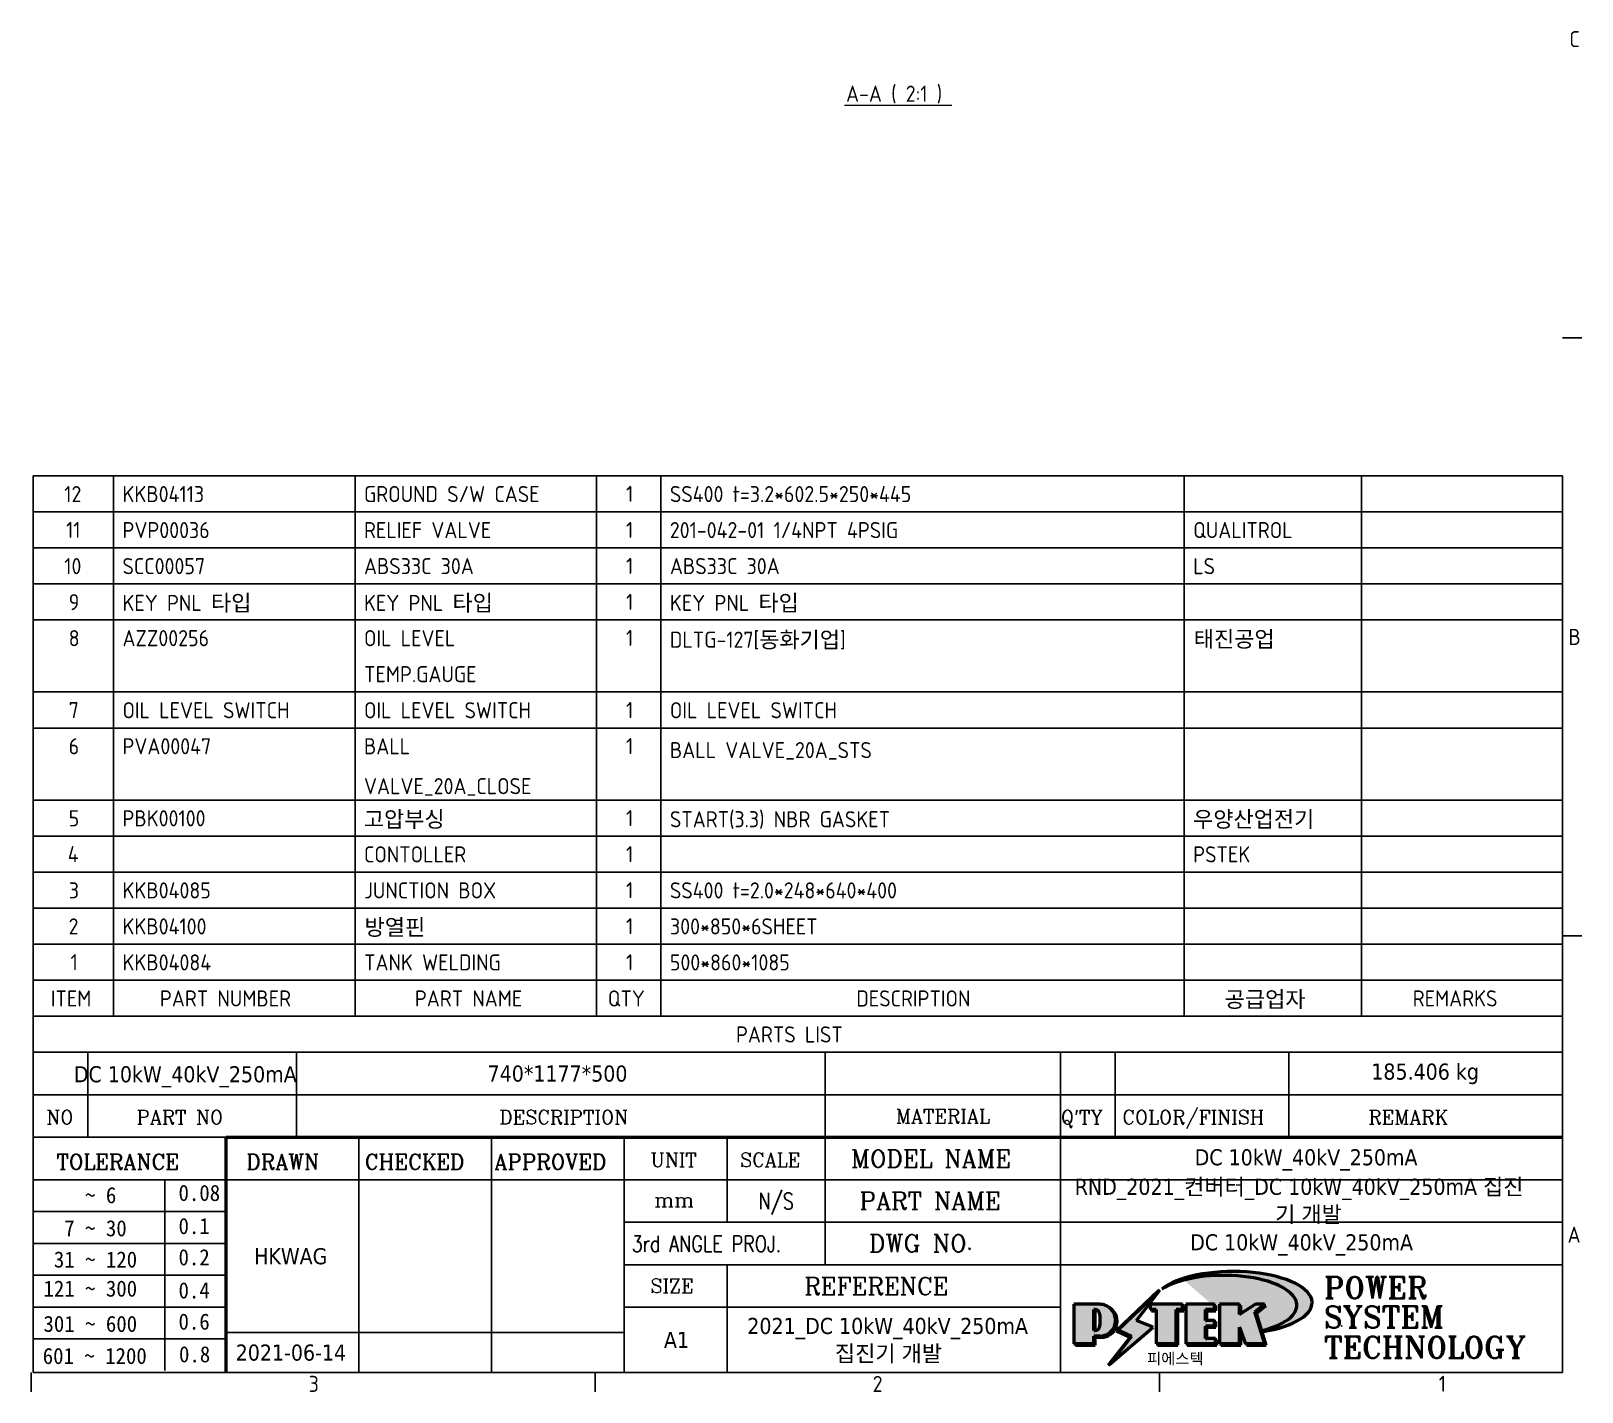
# Model space of a CAD drawing. Header units: millimetres. Extents: x 0 to 4205, y 0 to 2970.
# Drawn here: x 3154 to 4117, y 88 to 933 of the extents above; entities that cross this region are included whole.
import ezdxf
from ezdxf.enums import TextEntityAlignment as Align

# ---------------------------------------------------------------- set-up
doc = ezdxf.new("R2010")
doc.units = ezdxf.units.MM
doc.header["$LTSCALE"] = 5
doc.layers.get('0').update_dxf_attribs({"color": 3, "lineweight": 25})
for name, color, linetype, lineweight in [('경계(ISO)', 7, 'Continuous', 25), ('기호(ISO)', 5, 'Continuous', 25), ('제목(ISO)', 5, 'Continuous', 50), ('해치(ISO)', 7, 'Continuous', 18)]:
    doc.layers.add(name, color=color, linetype=linetype, lineweight=lineweight)
doc.styles.add('HAN_291', font='')
doc.styles.add('HAN_370', font='', dxfattribs={"width": 2})
doc.styles.add('RC_284', font='ROMANC.shx')
doc.styles.add('RC_287', font='ROMANC.shx')
doc.styles.add('RC_292', font='ROMANC.shx')
doc.styles.add('ROMANT_294', font='romant.shx')
doc.styles.add('문자 텍스트_PSTEK_POSCO', font='isocp.shx')
doc.styles.add('텍스트 스타일198', font='tahoma.ttf')
doc.styles.add('텍스트 스타일333', font='ROMANC.shx', dxfattribs={"width": 0.800000011920929})
doc.styles.add('텍스트 스타일512', font='isocp.shx')
doc.styles.get('HAN_291').set_extended_font_data('GulimChe')
doc.styles.get('HAN_370').set_extended_font_data('GulimChe')

# ---------------------------------------------------------------- blocks, each defined once
blk = doc.blocks.new('경계 Default Border')
at = {"layer": '경계(ISO)'}
for p, q in [((820.9999847412109, 148.5000038146973), (823.3999633789062, 148.5000038146973)), ((820.9999847412109, 74.25000190734863), (823.3999633789062, 74.25000190734863)), ((630.7500076293945, 20), (630.7500076293945, 17.59999990463257)), ((700.8333587646484, 20), (700.8333587646484, 17.59999990463257)), ((770.9166717529297, 20), (770.9166717529297, 17.59999990463257))]:
    blk.add_line(p, q, dxfattribs=at)
at = {"layer": '경계(ISO)', "color": 2, "char_height": 2.000000029802322, "attachment_point": 7, "style": '문자 텍스트_PSTEK_POSCO'}
for s, insert in [('C', (821.8296930082771, 184.6059296629392)), ('B', (821.718846771929, 110.3559296629392)), ('A', (821.6096005397008, 36.12023240455892)), ('3', (665.2373597012412, 17.580929648038)), ('2', (735.293492964537, 17.580929648038)), ('1', (805.6157107556489, 17.59999997019768))]:
    blk.add_mtext(s, dxfattribs=dict(at, insert=insert))
blk = doc.blocks.new('제목 블록 PSTEK')
for color, points in [(252, [(317.2195697678507, 17.0593801673321), (322.0326348870767, 21.62682475217465), (322.2781991042243, 21.94392121864296), (317.0471853425802, 16.97985676345368), (318.7512090904202, 16.1899260703855), (316.0018030350395, 12.71868385740789), (316.3356552234328, 13.00206718743325), (318.9235935156908, 16.2694494742633)]), (5, [(321.6183518841322, 17.4193704504104), (319.5281351041078, 18.24969419629727), (322.4505835294948, 22.02344462252142), (317.2195697678507, 17.0593801673321), (318.9235935156908, 16.2694494742633), (316.1741874603099, 12.79820726128571)]), (1, [(324.4839107253602, 19.60711530335299), (325.2419748254881, 19.60711530335299), (325.2419748254881, 20.25857663940324), (321.2266040451076, 20.25857663940324), (321.2266040451076, 19.60711530335299), (321.9846681452406, 19.60711530335299), (321.9846681452406, 15.3430047401139), (324.4839107253602, 15.3430047401139)]), (252, [(321.9846681452406, 19.60711530335299), (321.4042753185749, 19.60711530335299), (321.4042753185749, 19.45905590879572), (321.9846681452406, 19.45905590879572)]), (252, [(324.6615819988275, 19.45905590879572), (325.4196460989604, 19.45905590879572), (325.4196460989604, 20.11051724484596), (325.2419748254881, 20.11051724484596), (325.2419748254881, 19.60711530335299), (324.4839107253602, 19.60711530335299), (324.4839107253602, 15.3430047401139), (322.1623394187076, 15.3430047401139), (322.1623394187076, 15.19494534555726), (324.6615819988275, 15.19494534555726)]), (1, [(329.2277337269622, 20.25857663940324), (325.65654113025, 20.25857663940324), (325.65654113025, 15.3430047401139), (329.3580259941756, 15.3430047401139), (329.3580259941756, 15.9944660761648), (328.1137701654877, 15.9944660761648), (328.1137701654877, 17.56360607323003), (329.2277337269622, 17.56360607323003), (329.2277337269622, 18.25543873810179), (328.1137701654877, 18.25543873810179), (328.1137701654877, 19.60711530335299), (329.2277337269622, 19.60711530335299)]), (252, [(328.2914414389548, 19.45905590879572), (329.4054050004294, 19.45905590879572), (329.4054050004294, 20.11051724484596), (329.2277337269622, 20.11051724484596), (329.2277337269622, 19.60711530335299), (328.1137701654877, 19.60711530335299), (328.1137701654877, 18.25543873810179), (328.2914414389548, 18.25543873810179)]), (1, [(332.3312149849806, 20.25857663940324), (329.8592894925411, 20.25857663940324), (329.8592894925411, 15.3430047401139), (332.3312149849806, 15.3430047401139), (332.3312149849806, 17.4318630164523), (333.0701931098801, 15.3430047401139), (335.4855464857051, 15.3430047401139), (334.2514536401189, 19.30614745124769), (335.4379594596742, 20.25857663940324), (334.3071782107978, 20.25857663940324), (332.3312149849806, 18.99741471888304)]), (252, [(332.5088862584528, 20.1105172448466), (332.3312149849806, 20.1105172448466), (332.3312149849806, 18.99741471888368), (332.5088862584528, 19.11081371413894)]), (252, [(335.6156307331414, 20.11051724484596), (335.2535118015555, 20.11051724484596), (334.2514536401189, 19.30614745124769), (335.4855464857051, 15.3430047401139), (333.1954852176545, 15.3430047401139), (333.2478643833523, 15.19494534555726), (335.6632177591723, 15.19494534555726), (334.4291249135862, 19.15808805669106)]), (252, [(328.2914414389548, 17.41554667867274), (329.4054050004294, 17.41554667867274), (329.4054050004294, 18.10737934354514), (329.2277337269622, 18.10737934354514), (329.2277337269622, 17.56360607323003), (328.1137701654877, 17.56360607323003), (328.1137701654877, 15.9944660761648), (328.2914414389548, 15.9944660761648)]), (252, [(332.5088862584528, 16.92964231796647), (332.3312149849806, 17.43186301645164), (332.3312149849806, 15.3430047401139), (330.0369607660135, 15.3430047401139), (330.0369607660135, 15.19494534555726), (332.5088862584528, 15.19494534555726)]), (252, [(329.5356972676428, 15.8464066816075), (329.3580259941756, 15.8464066816075), (329.3580259941756, 15.3430047401139), (325.8342124037171, 15.3430047401139), (325.8342124037171, 15.19494534555726), (329.5356972676428, 15.19494534555726)])]:
    blk.add_hatch(color=color).paths.add_polyline_path(points)
h = blk.add_hatch(color=1)
edge = h.paths.add_edge_path(flags=0)
edge.add_line((314.2242174273352, 19.60711530335299), (314.2242174273352, 17.00126995915134))
edge.add_line((314.2242174273352, 17.00126995915134), (314.3485873187598, 17.00126995915134))
edge.add_arc((314.3485873187598, 17.6527312952023), 0.6514613360509371, 270, 360)
edge.add_line((315.0000486548106, 17.6527312952023), (315.0000486548106, 18.95565396730211))
edge.add_arc((314.3485873187598, 18.95565396730212), 0.6514613360508712, 0, 90)
edge.add_line((314.3485873187598, 19.60711530335299), (314.2242174273352, 19.60711530335299))
edge = h.paths.add_edge_path()
edge.add_arc((314.9847713324306, 18.28938669179658), 1.969189947606664, 269.9999999999959, 450)
edge.add_line((314.9847713324306, 20.25857663940318), (311.7664314776902, 20.25857663940324))
edge.add_line((311.7664314776902, 20.25857663940324), (311.7664314776902, 15.3430047401139))
edge.add_line((311.7664314776902, 15.3430047401139), (314.2242174273352, 15.3430047401139))
edge.add_line((314.2242174273352, 15.3430047401139), (314.2242174273352, 16.32019674418991))
edge.add_line((314.2242174273352, 16.32019674418991), (314.9847713324307, 16.32019674418991))
h = blk.add_hatch(color=252)
edge = h.paths.add_edge_path()
edge.add_arc((314.9847713324309, 18.28938669179657), 1.969189947606666, 270, 406.8278729790604)
edge.add_arc((315.1624426058984, 18.1413272972396), 1.969189947606962, -90, 53.560984836317004, ccw=False)
edge.add_line((315.1624426058984, 16.17213734963263), (314.4018887008024, 16.17213734963263))
edge.add_line((314.4018887008024, 16.17213734963263), (314.4018887008024, 15.19494534555726))
edge.add_line((314.4018887008024, 15.19494534555726), (311.9441027511573, 15.19494534555726))
edge.add_line((311.9441027511573, 15.19494534555726), (311.9441027511573, 15.3430047401139))
edge.add_line((311.9441027511573, 15.3430047401139), (314.2242174273352, 15.3430047401139))
edge.add_line((314.2242174273352, 15.3430047401139), (314.2242174273352, 16.32019674418991))
edge.add_line((314.2242174273352, 16.32019674418991), (314.9847713324309, 16.32019674418991))
h = blk.add_hatch(color=252)
edge = h.paths.add_edge_path()
edge.add_line((314.4018887008024, 19.45905590879572), (314.5262585922315, 19.45905590879572))
edge.add_arc((314.5262585922314, 18.80759457274939), 0.6514613360463194, 60.4189348879147, 90.00000000000318, ccw=False)
edge.add_arc((314.3485873187602, 18.95565396730057), 0.6514613360524251, 39.96992292766206, 90.00000000009999)
edge.add_line((314.3485873187591, 19.60711530335307), (314.2242174273352, 19.60711530335298))
edge.add_line((314.2242174273352, 19.60711530335299), (314.2242174273352, 17.00126995915134))
edge.add_line((314.2242174273352, 17.00126995915134), (314.3485873187591, 17.00126995915134))
edge.add_arc((314.3485873187568, 17.652731295233), 0.6514613360816299, 270.0000000002, 274.6930825552478)
edge.add_line((314.4018887008024, 17.0034541317032), (314.4018887008024, 19.45905590879572))
at = {"layer": '해치(ISO)'}
h = blk.add_hatch(color=140, dxfattribs=at)
edge = h.paths.add_edge_path()
edge.add_ellipse((330.3660919371412, 20.15576403068321), major_axis=(9.100907360794343, 0), ratio=0.4069904968023172, start_angle=301.3098473703837, end_angle=507.7436900681698)
edge.add_ellipse((331.5340919371412, 20.4634168429492), major_axis=(-9.82350664112931, 0), ratio=0.3942600559756514, start_angle=111.51207141178469, end_angle=334.47025347086895, ccw=False)
edge.add_line((335.1363447531188, 16.8601935978785), (335.0955236905705, 16.99119398620872))
at = {"color": 180}
for p, q in [((182.475792979055, 11.79100474011392), (182.4757929790549, 51.56524660363496)), ((182.4757929790549, 51.56524660363496), (372.4757929537551, 51.56524660363496)), ((189.2651435055721, 51.56524660363496), (189.2651435055722, 41.00524660363494)), ((215.2152739891528, 41.00524660363494), (215.2152739891528, 51.56524660363496)), ((280.8758854511282, 51.56524660363496), (280.8758854511282, 41.00524660363494)), ((310.0881549537552, 51.56524660363496), (310.0881549537553, 41.00524660363494)), ((316.9044520275131, 51.56524660363496), (316.9044520275127, 41.00524660363494)), ((338.4566026226726, 51.56524660363496), (338.4566026226727, 41.00524660363494)), ((372.4757929537551, 51.56524660363496), (372.4757929537551, 11.79100474011389)), ((182.475792979055, 46.2852466036349), (372.4757929537551, 46.28524660363492)), ((182.475792979055, 41.00524660363493), (206.451475290024, 41.00524660363493)), ((222.9401812389276, 11.79100474011392), (222.9401812389276, 41.00524660363494)), ((239.4288871878316, 11.79100474011392), (239.4288871878316, 41.00524660363494)), ((255.9175931367356, 11.79100474011392), (255.9175931367356, 41.00524660363494)), ((268.6918866058747, 41.00524660363494), (268.6918866058747, 30.44524660363498)), ((280.8758854511282, 41.00524660363494), (280.8758854511282, 25.16524660363502)), ((310.088154953755, 41.00524660363494), (310.088154953755, 11.79100474011392)), ((182.475792979055, 35.72524660363497), (206.451475290024, 35.72524660363497)), ((198.8621818849491, 12.02524660363491), (198.8621818849491, 35.72524660363497)), ((206.451475290024, 35.72524660363497), (372.4757929537551, 35.72524660363497)), ((182.475792979055, 31.77524660363492), (206.451475290024, 31.77524660363492)), ((255.917593136736, 30.44524660363498), (372.4757929537552, 30.44524660363501)), ((182.475792979055, 27.82524660363487), (206.451475290024, 27.82524660363487)), ((255.9175931367359, 25.16524660363502), (372.4757929537552, 25.165246603635)), ((268.6918866058744, 25.16524660363502), (268.6918866058744, 11.79100474011392)), ((182.475792979055, 23.87524660363505), (206.451475290024, 23.87524660363505)), ((182.475792979055, 19.92524660363478), (206.451475290024, 19.92524660363478)), ((255.9175931367359, 19.88524660363481), (310.0881549537553, 19.88524660363481)), ((182.475792979055, 15.97524660363496), (206.451475290024, 15.97524660363496)), ((206.451475290024, 16.74100474011396), (255.9175931367359, 16.74100474011396)), ((182.475792979055, 11.79100474011392), (372.4757929537551, 11.79100474011389))]:
    blk.add_line(p, q, dxfattribs=at)
at = {"color": 7, "lineweight": 50}
for p, q in [((206.4514752900237, 11.79100474011392), (206.4514752900237, 41.00524660363494)), ((206.451475290024, 41.00524660363494), (372.4757929537551, 41.00524660363496))]:
    blk.add_line(p, q, dxfattribs=at)
at = {"color": 7}
for p, q in [((322.2781991042243, 21.94392121864296), (317.0471853425802, 16.97985676345368)), ((322.4505835294948, 22.02344462252142), (317.2195697678507, 17.0593801673321)), ((317.2195697678507, 17.0593801673321), (322.0326348870767, 21.62682475217465)), ((319.5281351041078, 18.24969419629727), (322.4505835294948, 22.02344462252142)), ((322.0326348870767, 21.62682475217465), (322.2781991042243, 21.94392121864296)), ((311.7664314776902, 20.25900474011391), (311.7664314776902, 15.34300474011391)), ((314.9847713324309, 20.25857663940324), (311.7664314776902, 20.25857663940324)), ((314.9847713324309, 20.25857663940324), (311.7664314776902, 20.25857663940324)), ((311.7664314776902, 20.25857663940324), (311.7664314776902, 15.3430047401139)), ((314.2242174273352, 17.00126995915134), (314.2242174273352, 19.60711530335299)), ((314.2242174273352, 19.60711530335299), (314.3485873187591, 19.60711530335299)), ((314.3485873187591, 19.60711530335299), (314.2242174273352, 19.60711530335299)), ((314.2242174273352, 19.60711530335299), (314.2242174273352, 17.00126995915134)), ((314.2242174273352, 17.00126995915134), (314.2242174273352, 19.60711530335299)), ((314.2242174273352, 19.60711530335299), (314.3485873187591, 19.60711530335299)), ((314.4018887008024, 19.45905590879572), (314.5262585922314, 19.45905590879572)), ((314.4018887008024, 17.0034541317032), (314.4018887008024, 19.45905590879572)), ((325.2419748254881, 20.25857663940324), (321.2266040451076, 20.25857663940324)), ((321.2266040451076, 20.25857663940324), (321.2266040451076, 19.60711530335299)), ((325.2419748254881, 20.25857663940324), (321.2266040451076, 20.25857663940324)), ((321.2266040451076, 20.25857663940324), (321.2266040451076, 19.60711530335299)), ((321.2266040451076, 19.60711530335299), (321.9846681452406, 19.60711530335299)), ((321.2266040451076, 19.60711530335299), (321.9846681452406, 19.60711530335299)), ((321.4042753185749, 19.60711530335299), (321.4042753185749, 19.45905590879572)), ((321.9846681452406, 19.60711530335299), (321.4042753185749, 19.60711530335299)), ((321.4042753185749, 19.45905590879572), (321.9846681452406, 19.45905590879572)), ((321.9846681452406, 19.60711530335299), (321.9846681452406, 15.3430047401139)), ((321.9846681452406, 19.45905590879572), (321.9846681452406, 19.60711530335299)), ((321.9846681452406, 19.60711530335299), (321.9846681452406, 15.3430047401139)), ((324.4839107253602, 19.60711530335299), (325.2419748254881, 19.60711530335299)), ((324.4839107253602, 15.3430047401139), (324.4839107253602, 19.60711530335299)), ((325.2419748254881, 19.60711530335299), (324.4839107253602, 19.60711530335299)), ((324.4839107253602, 19.60711530335299), (324.4839107253602, 15.3430047401139)), ((324.4839107253602, 19.60711530335299), (325.2419748254881, 19.60711530335299)), ((324.4839107253602, 15.3430047401139), (324.4839107253602, 19.60711530335299)), ((324.6615819988275, 19.45905590879572), (325.4196460989604, 19.45905590879572)), ((324.6615819988275, 15.19494534555726), (324.6615819988275, 19.45905590879572)), ((325.2419748254881, 19.60711530335299), (325.2419748254881, 20.25857663940324)), ((325.2419748254881, 19.60711530335299), (325.2419748254881, 20.25857663940324)), ((325.4196460989604, 20.11051724484596), (325.2419748254881, 20.11051724484596)), ((325.2419748254881, 20.11051724484596), (325.2419748254881, 19.60711530335299)), ((325.4196460989604, 19.45905590879572), (325.4196460989604, 20.11051724484596)), ((329.2277337269622, 20.25857663940324), (325.65654113025, 20.25857663940324)), ((325.65654113025, 20.25857663940324), (325.65654113025, 15.3430047401139)), ((325.65654113025, 20.25857663940324), (325.65654113025, 15.3430047401139)), ((329.2277337269622, 20.25857663940324), (325.65654113025, 20.25857663940324)), ((328.1137701654877, 18.25543873810179), (328.1137701654877, 19.60711530335299)), ((328.1137701654877, 19.60711530335299), (329.2277337269622, 19.60711530335299)), ((329.2277337269622, 19.60711530335299), (328.1137701654877, 19.60711530335299)), ((328.1137701654877, 19.60711530335299), (328.1137701654877, 18.25543873810179)), ((328.1137701654877, 18.25543873810179), (328.1137701654877, 19.60711530335299)), ((328.1137701654877, 19.60711530335299), (329.2277337269622, 19.60711530335299)), ((328.2914414389548, 18.25543873810179), (328.2914414389548, 19.45905590879572)), ((328.2914414389548, 19.45905590879572), (329.4054050004294, 19.45905590879572)), ((329.2277337269622, 19.60711530335299), (329.2277337269622, 20.25857663940324)), ((329.2277337269622, 19.60711530335299), (329.2277337269622, 20.25857663940324)), ((329.4054050004294, 20.11051724484596), (329.2277337269622, 20.11051724484596)), ((329.2277337269622, 20.11051724484596), (329.2277337269622, 19.60711530335299)), ((329.4054050004294, 19.45905590879572), (329.4054050004294, 20.11051724484596)), ((332.3312149849806, 20.25857663940324), (329.8592894925411, 20.25857663940324)), ((329.8592894925411, 20.25857663940324), (329.8592894925411, 15.3430047401139)), ((329.8592894925411, 20.25857663940324), (329.8592894925411, 15.3430047401139)), ((332.3312149849806, 20.25857663940324), (329.8592894925411, 20.25857663940324)), ((334.3071782107978, 20.25857663940324), (332.3312149849806, 18.99741471888304)), ((332.3312149849806, 18.99741471888304), (332.3312149849806, 20.25857663940324)), ((334.3071782107978, 20.25857663940324), (332.3312149849806, 18.99741471888304)), ((332.3312149849806, 18.99741471888304), (332.3312149849806, 20.25857663940324)), ((332.5088862584528, 20.1105172448466), (332.3312149849806, 20.1105172448466)), ((332.3312149849806, 20.1105172448466), (332.3312149849806, 18.99741471888368)), ((332.5088862584528, 19.11081371413894), (332.5088862584528, 20.1105172448466)), ((334.2514536401189, 19.30614745124769), (335.4379594596742, 20.25857663940324)), ((334.2514536401189, 19.30614745124769), (335.4379594596742, 20.25857663940324)), ((335.2535118015555, 20.11051724484596), (334.2514536401189, 19.30614745124769)), ((335.4855464857051, 15.3430047401139), (334.2514536401189, 19.30614745124769)), ((334.2514536401189, 19.30614745124769), (335.4855464857051, 15.3430047401139)), ((335.4855464857051, 15.3430047401139), (334.2514536401189, 19.30614745124769)), ((335.4379594596742, 20.25857663940324), (334.3071782107978, 20.25857663940324)), ((335.4379594596742, 20.25857663940324), (334.3071782107978, 20.25857663940324)), ((334.4291249135862, 19.15808805669104), (335.6156307331414, 20.11051724484596)), ((335.6156307331414, 20.11051724484596), (335.2535118015555, 20.11051724484596)), ((315.0000486548106, 18.95565396730275), (315.0000486548106, 17.65273129520161)), ((315.0000486548106, 18.95565396730275), (315.0000486548106, 17.65273129520161)), ((316.1741874603099, 12.79820726128571), (321.6183518841322, 17.4193704504104)), ((321.6183518841322, 17.4193704504104), (319.5281351041078, 18.24969419629727)), ((329.2277337269622, 18.25543873810179), (328.1137701654877, 18.25543873810179)), ((328.1137701654877, 18.25543873810179), (328.2914414389548, 18.25543873810179)), ((329.2277337269622, 18.25543873810179), (328.1137701654877, 18.25543873810179)), ((328.1137701654877, 17.56360607323003), (329.2277337269622, 17.56360607323003)), ((328.1137701654877, 15.9944660761648), (328.1137701654877, 17.56360607323003)), ((329.2277337269622, 17.56360607323003), (328.1137701654877, 17.56360607323003)), ((328.1137701654877, 17.56360607323003), (328.1137701654877, 15.9944660761648)), ((328.1137701654877, 17.56360607323003), (329.2277337269622, 17.56360607323003)), ((328.1137701654877, 15.9944660761648), (328.1137701654877, 17.56360607323003)), ((328.2914414389548, 15.9944660761648), (328.2914414389548, 17.41554667867274)), ((328.2914414389548, 17.41554667867274), (329.4054050004294, 17.41554667867274)), ((329.2277337269622, 17.56360607323003), (329.2277337269622, 18.25543873810179)), ((329.2277337269622, 17.56360607323003), (329.2277337269622, 18.25543873810179)), ((329.4054050004294, 18.10737934354514), (329.2277337269622, 18.10737934354514)), ((329.2277337269622, 18.10737934354514), (329.2277337269622, 17.56360607323003)), ((329.4054050004294, 17.41554667867274), (329.4054050004294, 18.10737934354514)), ((332.3312149849806, 18.99741471888368), (332.5088862584528, 19.11081371413894)), ((332.3312149849806, 17.4318630164523), (333.0701931098801, 15.3430047401139)), ((332.3312149849806, 15.3430047401139), (332.3312149849806, 17.4318630164523)), ((332.5088862584528, 16.92964231796647), (332.3312149849806, 17.43186301645164)), ((332.3312149849806, 17.43186301645164), (332.3312149849806, 15.3430047401139)), ((332.3312149849806, 17.4318630164523), (333.0701931098801, 15.3430047401139)), ((332.3312149849806, 15.3430047401139), (332.3312149849806, 17.4318630164523)), ((335.6632177591723, 15.19494534555726), (334.4291249135862, 19.15808805669104)), ((345.0447381189468, 17.50375595811051), (344.9867755289346, 17.689895936919)), ((314.3485873187591, 17.00126995915134), (314.2242174273352, 17.00126995915134)), ((314.2242174273352, 17.00126995915134), (314.3485873187591, 17.00126995915134)), ((314.3485873187591, 17.00126995915134), (314.2242174273352, 17.00126995915134)), ((314.2242174273352, 16.32019674418991), (314.9847713324309, 16.32019674418991)), ((314.2242174273352, 15.3430047401139), (314.2242174273352, 16.32019674418991)), ((314.9847713324309, 16.32019674418991), (314.2242174273352, 16.32019674418991)), ((314.2242174273352, 16.32019674418991), (314.2242174273352, 15.3430047401139)), ((314.2242174273352, 16.32019674418991), (314.9847713324309, 16.32019674418991)), ((314.2242174273352, 15.3430047401139), (314.2242174273352, 16.32019674418991)), ((314.4018887008024, 16.17213734963263), (315.162442605898, 16.17213734963263)), ((314.4018887008024, 15.19494534555726), (314.4018887008024, 16.17213734963263)), ((318.7512090904202, 16.1899260703855), (316.0018030350395, 12.71868385740789)), ((318.9235935156908, 16.2694494742633), (316.1741874603099, 12.79820726128571)), ((316.3356552234328, 13.00206718743325), (318.9235935156908, 16.2694494742633)), ((317.0471853425802, 16.97985676345368), (318.7512090904202, 16.1899260703855)), ((318.9235935156908, 16.2694494742633), (317.2195697678507, 17.0593801673321)), ((317.2195697678507, 17.0593801673321), (318.9235935156908, 16.2694494742633)), ((329.3580259941756, 15.9944660761648), (328.1137701654877, 15.9944660761648)), ((328.1137701654877, 15.9944660761648), (328.2914414389548, 15.9944660761648)), ((329.3580259941756, 15.9944660761648), (328.1137701654877, 15.9944660761648)), ((329.3580259941756, 15.3430047401139), (329.3580259941756, 15.9944660761648)), ((329.3580259941756, 15.3430047401139), (329.3580259941756, 15.9944660761648)), ((329.5356972676428, 15.8464066816075), (329.3580259941756, 15.8464066816075)), ((329.3580259941756, 15.8464066816075), (329.3580259941756, 15.3430047401139)), ((329.5356972676428, 15.19494534555726), (329.5356972676428, 15.8464066816075)), ((332.5088862584528, 15.19494534555726), (332.5088862584528, 16.92964231796647)), ((311.7664314776902, 15.3430047401139), (314.2242174273352, 15.3430047401139)), ((311.7664314776902, 15.3430047401139), (314.2242174273352, 15.3430047401139)), ((314.2242174273352, 15.3430047401139), (311.9441027511573, 15.3430047401139)), ((311.9441027511573, 15.3430047401139), (311.9441027511573, 15.19494534555726)), ((311.9441027511573, 15.19494534555726), (314.4018887008024, 15.19494534555726)), ((321.9846681452406, 15.3430047401139), (324.4839107253602, 15.3430047401139)), ((321.9846681452406, 15.3430047401139), (324.4839107253602, 15.3430047401139)), ((324.4839107253602, 15.3430047401139), (322.1623394187076, 15.3430047401139)), ((322.1623394187076, 15.3430047401139), (322.1623394187076, 15.19494534555726)), ((322.1623394187076, 15.19494534555726), (324.6615819988275, 15.19494534555726)), ((325.65654113025, 15.3430047401139), (329.3580259941756, 15.3430047401139)), ((325.65654113025, 15.3430047401139), (329.3580259941756, 15.3430047401139)), ((329.3580259941756, 15.3430047401139), (325.8342124037171, 15.3430047401139)), ((325.8342124037171, 15.3430047401139), (325.8342124037171, 15.19494534555726)), ((325.8342124037171, 15.19494534555726), (329.5356972676428, 15.19494534555726)), ((329.8592894925411, 15.3430047401139), (332.3312149849806, 15.3430047401139)), ((329.8592894925411, 15.3430047401139), (332.3312149849806, 15.3430047401139)), ((332.3312149849806, 15.3430047401139), (330.0369607660135, 15.3430047401139)), ((330.0369607660135, 15.3430047401139), (330.0369607660135, 15.19494534555726)), ((330.0369607660135, 15.19494534555726), (332.5088862584528, 15.19494534555726)), ((333.0701931098801, 15.3430047401139), (335.4855464857051, 15.3430047401139)), ((333.0701931098801, 15.3430047401139), (335.4855464857051, 15.3430047401139)), ((335.4855464857051, 15.3430047401139), (333.1954852176545, 15.3430047401139)), ((333.1954852176545, 15.3430047401139), (333.2478643833523, 15.19494534555726)), ((333.2478643833523, 15.19494534555726), (335.6632177591723, 15.19494534555726)), ((316.0018030350395, 12.71868385740789), (316.3356552234328, 13.00206718743325))]:
    blk.add_line(p, q, dxfattribs=at)
at = {"color": 5}
for p, q in [((322.4505835294948, 22.02344462252142), (317.2195697678507, 17.0593801673321)), ((319.5281351041078, 18.24969419629727), (322.4505835294948, 22.02344462252142)), ((316.1741874603099, 12.79820726128571), (321.6183518841322, 17.4193704504104)), ((321.6183518841322, 17.4193704504104), (319.5281351041078, 18.24969419629727)), ((318.9235935156908, 16.2694494742633), (316.1741874603099, 12.79820726128571)), ((317.2195697678507, 17.0593801673321), (318.9235935156908, 16.2694494742633))]:
    blk.add_line(p, q, dxfattribs=at)
at = {"color": 1}
for p, q in [((314.9847713324309, 20.25857663940324), (311.7664314776902, 20.25857663940324)), ((311.7664314776902, 20.25857663940324), (311.7664314776902, 15.3430047401139)), ((314.2242174273352, 17.00126995915134), (314.2242174273352, 19.60711530335299)), ((314.2242174273352, 19.60711530335299), (314.3485873187591, 19.60711530335299)), ((325.2419748254881, 20.25857663940324), (321.2266040451076, 20.25857663940324)), ((321.2266040451076, 20.25857663940324), (321.2266040451076, 19.60711530335299)), ((321.2266040451076, 19.60711530335299), (321.9846681452406, 19.60711530335299)), ((321.9846681452406, 19.60711530335299), (321.9846681452406, 15.3430047401139)), ((324.4839107253602, 19.60711530335299), (325.2419748254881, 19.60711530335299)), ((324.4839107253602, 15.3430047401139), (324.4839107253602, 19.60711530335299)), ((325.2419748254881, 19.60711530335299), (325.2419748254881, 20.25857663940324)), ((329.2277337269622, 20.25857663940324), (325.65654113025, 20.25857663940324)), ((325.65654113025, 20.25857663940324), (325.65654113025, 15.3430047401139)), ((328.1137701654877, 18.25543873810179), (328.1137701654877, 19.60711530335299)), ((328.1137701654877, 19.60711530335299), (329.2277337269622, 19.60711530335299)), ((329.2277337269622, 19.60711530335299), (329.2277337269622, 20.25857663940324)), ((332.3312149849806, 20.25857663940324), (329.8592894925411, 20.25857663940324)), ((329.8592894925411, 20.25857663940324), (329.8592894925411, 15.3430047401139)), ((334.3071782107978, 20.25857663940324), (332.3312149849806, 18.99741471888304)), ((332.3312149849806, 18.99741471888304), (332.3312149849806, 20.25857663940324)), ((334.2514536401189, 19.30614745124769), (335.4379594596742, 20.25857663940324)), ((335.4855464857051, 15.3430047401139), (334.2514536401189, 19.30614745124769)), ((335.4379594596742, 20.25857663940324), (334.3071782107978, 20.25857663940324)), ((315.0000486548106, 18.95565396730275), (315.0000486548106, 17.65273129520161)), ((329.2277337269622, 18.25543873810179), (328.1137701654877, 18.25543873810179)), ((328.1137701654877, 17.56360607323003), (329.2277337269622, 17.56360607323003)), ((328.1137701654877, 15.9944660761648), (328.1137701654877, 17.56360607323003)), ((329.2277337269622, 17.56360607323003), (329.2277337269622, 18.25543873810179)), ((332.3312149849806, 17.4318630164523), (333.0701931098801, 15.3430047401139)), ((332.3312149849806, 15.3430047401139), (332.3312149849806, 17.4318630164523)), ((314.3485873187591, 17.00126995915134), (314.2242174273352, 17.00126995915134)), ((314.2242174273352, 16.32019674418991), (314.9847713324309, 16.32019674418991)), ((314.2242174273352, 15.3430047401139), (314.2242174273352, 16.32019674418991)), ((329.3580259941756, 15.9944660761648), (328.1137701654877, 15.9944660761648)), ((329.3580259941756, 15.3430047401139), (329.3580259941756, 15.9944660761648)), ((311.7664314776902, 15.3430047401139), (314.2242174273352, 15.3430047401139)), ((321.9846681452406, 15.3430047401139), (324.4839107253602, 15.3430047401139)), ((325.65654113025, 15.3430047401139), (329.3580259941756, 15.3430047401139)), ((329.8592894925411, 15.3430047401139), (332.3312149849806, 15.3430047401139)), ((333.0701931098801, 15.3430047401139), (335.4855464857051, 15.3430047401139))]:
    blk.add_line(p, q, dxfattribs=at)
at = {"color": 7}
for centre, radius, start, end in [((314.3485873187598, 18.95565396730211), 0.6514613360508712, 0, 90), ((314.3485873187602, 18.95565396730057), 0.6514613360524251, 39.96992292766117, 90), ((314.3485873187598, 18.95565396730212), 0.6514613360508712, 0, 90), ((314.5262585922314, 18.80759457274939), 0.6514613360463193, 60.41893488791137, 90), ((314.9847713324309, 18.28938669179658), 1.969189947606665, 270, 90), ((314.9847713324309, 18.28938669179658), 1.969189947606665, 270, 90), ((314.9847713324307, 18.2893866917965), 1.969189947606594, 270, 46.82787297909833), ((315.1624426058984, 18.1413272972396), 1.969189947606961, 270, 53.56098483636067), ((314.3485873187597, 17.65273129520228), 0.6514613360509381, 270, 0), ((314.3485873187598, 17.6527312952023), 0.6514613360509381, 270, 0), ((314.3485873187568, 17.652731295233), 0.6514613360816299, 270, 274.6930825552478)]:
    blk.add_arc(centre, radius, start, end, dxfattribs=at)
at = {"color": 1}
for centre, radius, start, end in [((314.3485873187598, 18.95565396730211), 0.6514613360508712, 0, 90), ((314.9847713324309, 18.28938669179657), 1.969189947606665, 270, 90), ((314.3485873187598, 17.6527312952023), 0.6514613360509381, 270, 0)]:
    blk.add_arc(centre, radius, start, end, dxfattribs=at)
at = {"layer": '제목(ISO)', "lineweight": 18}
blk.add_line((182.475792979055, 35.72500474011393), (182.475792979055, 11.79100474011392), dxfattribs=at)
at = {"layer": '제목(ISO)'}
for p, q in [((322.2781991042243, 21.94392121864296), (317.0471853425802, 16.97985676345368)), ((322.4505835294948, 22.02344462252142), (317.2195697678507, 17.0593801673321)), ((317.2195697678507, 17.0593801673321), (322.0326348870767, 21.62682475217465)), ((319.5281351041078, 18.24969419629727), (322.4505835294948, 22.02344462252142)), ((322.0326348870767, 21.62682475217465), (322.2781991042243, 21.94392121864296)), ((314.9847713324306, 20.25857663940324), (311.7664314776902, 20.25857663940324)), ((311.7664314776902, 20.25857663940324), (311.7664314776902, 15.3430047401139)), ((314.2242174273352, 17.00126995915134), (314.2242174273352, 19.60711530335299)), ((314.2242174273352, 19.60711530335299), (314.3485873187598, 19.60711530335299)), ((314.3485873187591, 19.60711530335299), (314.2242174273352, 19.60711530335299)), ((314.2242174273352, 19.60711530335299), (314.2242174273352, 17.00126995915134)), ((314.4018887008024, 19.45905590879572), (314.5262585922314, 19.45905590879572)), ((314.4018887008024, 17.0034541317032), (314.4018887008024, 19.45905590879572)), ((325.2419748254881, 20.25857663940324), (321.2266040451076, 20.25857663940324)), ((321.2266040451076, 20.25857663940324), (321.2266040451076, 19.60711530335299)), ((321.2266040451076, 19.60711530335299), (321.9846681452406, 19.60711530335299)), ((321.9846681452406, 19.60711530335299), (321.4042753185749, 19.60711530335299)), ((321.4042753185749, 19.60711530335299), (321.4042753185749, 19.45905590879572)), ((321.4042753185749, 19.45905590879572), (321.9846681452406, 19.45905590879572)), ((321.9846681452406, 19.60711530335299), (321.9846681452406, 15.3430047401139)), ((321.9846681452406, 19.45905590879572), (321.9846681452406, 19.60711530335299)), ((324.4839107253602, 19.60711530335299), (325.2419748254881, 19.60711530335299)), ((324.4839107253602, 15.3430047401139), (324.4839107253602, 19.60711530335299)), ((325.2419748254881, 19.60711530335299), (324.4839107253602, 19.60711530335299)), ((324.4839107253602, 19.60711530335299), (324.4839107253602, 15.3430047401139)), ((324.6615819988275, 19.45905590879572), (325.4196460989604, 19.45905590879572)), ((324.6615819988275, 15.19494534555726), (324.6615819988275, 19.45905590879572)), ((325.2419748254881, 19.60711530335299), (325.2419748254881, 20.25857663940324)), ((325.4196460989604, 20.11051724484596), (325.2419748254881, 20.11051724484596)), ((325.2419748254881, 20.11051724484596), (325.2419748254881, 19.60711530335299)), ((325.4196460989604, 19.45905590879572), (325.4196460989604, 20.11051724484596)), ((329.2277337269622, 20.25857663940324), (325.65654113025, 20.25857663940324)), ((325.65654113025, 20.25857663940324), (325.65654113025, 15.3430047401139)), ((328.1137701654877, 18.25543873810179), (328.1137701654877, 19.60711530335299)), ((328.1137701654877, 19.60711530335299), (329.2277337269622, 19.60711530335299)), ((329.2277337269622, 19.60711530335299), (328.1137701654877, 19.60711530335299)), ((328.1137701654877, 19.60711530335299), (328.1137701654877, 18.25543873810179)), ((328.2914414389548, 19.45905590879572), (329.4054050004294, 19.45905590879572)), ((328.2914414389548, 18.25543873810179), (328.2914414389548, 19.45905590879572)), ((329.2277337269622, 19.60711530335299), (329.2277337269622, 20.25857663940324)), ((329.4054050004294, 20.11051724484596), (329.2277337269622, 20.11051724484596)), ((329.2277337269622, 20.11051724484596), (329.2277337269622, 19.60711530335299)), ((329.4054050004294, 19.45905590879572), (329.4054050004294, 20.11051724484596)), ((332.3312149849806, 20.25857663940324), (329.8592894925411, 20.25857663940324)), ((329.8592894925411, 20.25857663940324), (329.8592894925411, 15.3430047401139)), ((334.3071782107978, 20.25857663940324), (332.3312149849806, 18.99741471888304)), ((332.3312149849806, 18.99741471888304), (332.3312149849806, 20.25857663940324)), ((332.5088862584528, 20.1105172448466), (332.3312149849806, 20.1105172448466)), ((332.3312149849806, 20.1105172448466), (332.3312149849806, 18.99741471888368)), ((332.5088862584528, 19.11081371413894), (332.5088862584528, 20.1105172448466)), ((334.2514536401189, 19.30614745124769), (335.4379594596742, 20.25857663940324)), ((335.2535118015555, 20.11051724484596), (334.2514536401189, 19.30614745124769)), ((335.4855464857051, 15.3430047401139), (334.2514536401189, 19.30614745124769)), ((334.2514536401189, 19.30614745124769), (335.4855464857051, 15.3430047401139)), ((335.4379594596742, 20.25857663940324), (334.3071782107978, 20.25857663940324)), ((334.4291249135862, 19.15808805669106), (335.6156307331414, 20.11051724484596)), ((335.6156307331414, 20.11051724484596), (335.2535118015555, 20.11051724484596)), ((315.0000486548106, 18.95565396730211), (315.0000486548106, 17.6527312952023)), ((316.1741874603099, 12.79820726128571), (321.6183518841322, 17.4193704504104)), ((321.6183518841322, 17.4193704504104), (319.5281351041078, 18.24969419629727)), ((329.2277337269622, 18.25543873810179), (328.1137701654877, 18.25543873810179)), ((328.1137701654877, 18.25543873810179), (328.2914414389548, 18.25543873810179)), ((328.1137701654877, 15.9944660761648), (328.1137701654877, 17.56360607323003)), ((328.1137701654877, 17.56360607323003), (329.2277337269622, 17.56360607323003)), ((329.2277337269622, 17.56360607323003), (328.1137701654877, 17.56360607323003)), ((328.1137701654877, 17.56360607323003), (328.1137701654877, 15.9944660761648)), ((328.2914414389548, 17.41554667867274), (329.4054050004294, 17.41554667867274)), ((328.2914414389548, 15.9944660761648), (328.2914414389548, 17.41554667867274)), ((329.2277337269622, 17.56360607323003), (329.2277337269622, 18.25543873810179)), ((329.4054050004294, 18.10737934354514), (329.2277337269622, 18.10737934354514)), ((329.2277337269622, 18.10737934354514), (329.2277337269622, 17.56360607323003)), ((329.4054050004294, 17.41554667867274), (329.4054050004294, 18.10737934354514)), ((332.3312149849806, 18.99741471888368), (332.5088862584528, 19.11081371413894)), ((332.3312149849806, 15.3430047401139), (332.3312149849806, 17.4318630164523)), ((332.3312149849806, 17.4318630164523), (333.0701931098801, 15.3430047401139)), ((332.5088862584528, 16.92964231796647), (332.3312149849806, 17.43186301645164)), ((332.3312149849806, 17.43186301645164), (332.3312149849806, 15.3430047401139)), ((335.6632177591723, 15.19494534555726), (334.4291249135862, 19.15808805669106)), ((314.3485873187598, 17.00126995915134), (314.2242174273352, 17.00126995915134)), ((314.2242174273352, 17.00126995915134), (314.3485873187591, 17.00126995915134)), ((314.2242174273352, 15.3430047401139), (314.2242174273352, 16.32019674418991)), ((314.2242174273352, 16.32019674418991), (314.9847713324307, 16.32019674418991)), ((314.9847713324309, 16.32019674418991), (314.2242174273352, 16.32019674418991)), ((314.2242174273352, 16.32019674418991), (314.2242174273352, 15.3430047401139)), ((314.4018887008024, 15.19494534555726), (314.4018887008024, 16.17213734963263)), ((314.4018887008024, 16.17213734963263), (315.1624426058984, 16.17213734963263)), ((318.7512090904202, 16.1899260703855), (316.0018030350395, 12.71868385740789)), ((318.9235935156908, 16.2694494742633), (316.1741874603099, 12.79820726128571)), ((316.3356552234328, 13.00206718743325), (318.9235935156908, 16.2694494742633)), ((317.0471853425802, 16.97985676345368), (318.7512090904202, 16.1899260703855)), ((317.2195697678507, 17.0593801673321), (318.9235935156908, 16.2694494742633)), ((318.9235935156908, 16.2694494742633), (317.2195697678507, 17.0593801673321)), ((329.3580259941756, 15.9944660761648), (328.1137701654877, 15.9944660761648)), ((328.1137701654877, 15.9944660761648), (328.2914414389548, 15.9944660761648)), ((329.3580259941756, 15.3430047401139), (329.3580259941756, 15.9944660761648)), ((329.5356972676428, 15.8464066816075), (329.3580259941756, 15.8464066816075)), ((329.3580259941756, 15.8464066816075), (329.3580259941756, 15.3430047401139)), ((329.5356972676428, 15.19494534555726), (329.5356972676428, 15.8464066816075)), ((332.5088862584528, 15.19494534555726), (332.5088862584528, 16.92964231796647)), ((311.7664314776902, 15.3430047401139), (314.2242174273352, 15.3430047401139)), ((314.2242174273352, 15.3430047401139), (311.9441027511573, 15.3430047401139)), ((311.9441027511573, 15.3430047401139), (311.9441027511573, 15.19494534555726)), ((311.9441027511573, 15.19494534555726), (314.4018887008024, 15.19494534555726)), ((321.9846681452406, 15.3430047401139), (324.4839107253602, 15.3430047401139)), ((324.4839107253602, 15.3430047401139), (322.1623394187076, 15.3430047401139)), ((322.1623394187076, 15.3430047401139), (322.1623394187076, 15.19494534555726)), ((322.1623394187076, 15.19494534555726), (324.6615819988275, 15.19494534555726)), ((325.65654113025, 15.3430047401139), (329.3580259941756, 15.3430047401139)), ((329.3580259941756, 15.3430047401139), (325.8342124037171, 15.3430047401139)), ((325.8342124037171, 15.3430047401139), (325.8342124037171, 15.19494534555726)), ((325.8342124037171, 15.19494534555726), (329.5356972676428, 15.19494534555726)), ((329.8592894925411, 15.3430047401139), (332.3312149849806, 15.3430047401139)), ((332.3312149849806, 15.3430047401139), (330.0369607660135, 15.3430047401139)), ((330.0369607660135, 15.3430047401139), (330.0369607660135, 15.19494534555726)), ((330.0369607660135, 15.19494534555726), (332.5088862584528, 15.19494534555726)), ((333.0701931098801, 15.3430047401139), (335.4855464857051, 15.3430047401139)), ((335.4855464857051, 15.3430047401139), (333.1954852176545, 15.3430047401139)), ((333.1954852176545, 15.3430047401139), (333.2478643833523, 15.19494534555726)), ((333.2478643833523, 15.19494534555726), (335.6632177591723, 15.19494534555726)), ((316.0018030350395, 12.71868385740789), (316.3356552234328, 13.00206718743325))]:
    blk.add_line(p, q, dxfattribs=at)
at = {"layer": '제목(ISO)', "color": 4}
blk.add_line((335.1363447531188, 16.8601935978785), (335.0955236905705, 16.99119398620872), dxfattribs=at)
at = {"layer": '제목(ISO)'}
for centre, radius, start, end in [((314.3485873187598, 18.95565396730212), 0.6514613360508712, 0, 90), ((314.3485873187602, 18.95565396730057), 0.6514613360524251, 39.96992292766117, 90), ((314.5262585922314, 18.80759457274939), 0.6514613360463193, 60.41893488791137, 90), ((314.9847713324306, 18.28938669179658), 1.969189947606664, 46.82787297909431, 90), ((314.9847713324307, 18.2893866917965), 1.969189947606594, 270, 46.82787297909833), ((314.9847713324309, 18.28938669179657), 1.969189947606666, 270, 46.8278729790603), ((315.1624426058984, 18.1413272972396), 1.969189947606962, 270, 53.56098483631701), ((314.3485873187598, 17.6527312952023), 0.6514613360509371, 270, 0), ((314.3485873187568, 17.652731295233), 0.6514613360816299, 270, 274.6930825552478)]:
    blk.add_arc(centre, radius, start, end, dxfattribs=at)
at = {"layer": '제목(ISO)', "color": 4}
for centre, major_axis, ratio, start_param, end_param in [((331.5340919371412, 20.4634168429492), (9.82350664112931, 0), 0.3942600559756514, 5.087845455444478, 8.97919982663645), ((330.3660919371412, 20.15576403068321), (9.100907360794343, 0), 0.4069904968023172, 5.258848905294775, 8.861799147915196)]:
    blk.add_ellipse(centre, major_axis=major_axis, ratio=ratio, start_param=start_param, end_param=end_param, dxfattribs=at)
at = {"color": 2}
for s, height, style, p in [('NO', 1.742399930953979, 'RC_284', (184.135398793432, 42.62317362549192)), ('PART NO', 1.742399930953979, 'RC_284', (195.3359407378685, 42.62317362549192)), ('DESCRIPTION', 1.742399930953979, 'RC_284', (240.4025565652523, 42.62317362549192)), ("Q'TY", 1.742399930953979, 'RC_284', (310.1440786515383, 42.62317362549192)), ('COLOR/FINISH', 1.742399930953979, 'RC_284', (317.7725341324144, 42.62317362549192)), ('REMARK', 1.742399930953979, 'RC_284', (348.346649953877, 42.62317362549192)), (' TOLERANCE', 1.899999976158142, 'RC_287', (184.0872874387979, 37.00893196870329)), ('DRAWN', 1.899999976158142, 'RC_287', (208.9766620976279, 37.00893196870329)), ('CHECKED', 1.899999976158142, 'RC_287', (223.6856844514997, 37.00893196870329)), ('APPROVED', 1.899999976158142, 'RC_287', (239.7795453577791, 37.00893196870329)), ('UNIT', 1.742399930953979, 'RC_284', (259.1652673287452, 37.34317362549218)), ('SCALE', 1.742399930953979, 'RC_284', (270.2934779252897, 37.34317362549218)), ('MODEL NAME', 2.178000062704086, 'RC_292', (284.096330289083, 37.25462520371384)), ('    ~ 6', 2.000000029802322, 'HAN_291', (183.7721304966814, 32.8176515608431)), ('0.08', 2.000000029802322, 'HAN_291', (200.5467345600617, 33.09873600004101)), ('mm', 1.742399930953979, 'RC_284', (259.6505418159997, 32.3543089683787)), ('PART NAME', 2.178000062704086, 'RC_292', (285.1416959765849, 32.03045329421792)), ('0.1', 2.000000029802322, 'HAN_291', (200.5467345600617, 28.98646558742206)), ('  7 ~ 30', 2.000000029802322, 'HAN_291', (183.7721304966814, 28.70538114822415)), (' DWG NO.', 2.178000062704086, 'RC_292', (284.8124284083233, 26.75045329421772)), ('0.2', 2.000000029802322, 'HAN_291', (200.5467345600617, 25.10736625836028)), (' 31 ~ 120', 2.000000029802322, 'HAN_291', (183.7721304966814, 24.82628181916237)), ('121 ~ 300', 2.000000029802322, 'HAN_291', (183.7721304966814, 21.21401206133254)), ('SIZE', 1.742399930953979, 'RC_284', (259.1652673287452, 21.69497768947366)), ('REFERENCE', 2.178000062704086, 'RC_292', (278.2741065029841, 21.43214925458022)), ('0.4', 2.000000029802322, 'HAN_291', (200.5467345600617, 20.99509650053045)), ('301 ~ 600', 2.000000029802322, 'HAN_291', (183.7721304966814, 16.83491273227077)), ('0.6', 2.000000029802322, 'HAN_291', (200.5467345600617, 17.11599717146868)), ('601 ~ 1200', 2.000000029802322, 'HAN_291', (183.6802025156883, 12.84759660881125)), ('0.8', 2.000000029802322, 'HAN_291', (200.6097246063884, 13.05732192299702))]:
    blk.add_text(s, height=height, dxfattribs=dict(at, style=style)).set_placement(p)
at = {"color": 2, "style": 'RC_284'}
blk.add_text('MATERIAL', height=1.742399930953979, dxfattribs=at).set_placement((295.4820202024417, 43.64524660363492), align=Align.MIDDLE_CENTER)
at = {"color": 7, "style": '텍스트 스타일333', "width": 0.7999999523162842}
blk.add_text('N/S', height=2.000000029802322, dxfattribs=at).set_placement((274.7838860285014, 33.08524660363496), align=Align.MIDDLE_CENTER)
at = {"color": 2, "style": '텍스트 스타일333', "width": 0.7999999523162842}
blk.add_text('3rd ANGLE PROJ.', height=2.000000029802322, dxfattribs=at).set_placement((256.8430306642954, 26.76148381654429))
at = {"color": 7, "style": 'ROMANT_294'}
for s, p in [('POWER', (342.82727231297, 20.97115304607566)), ('SYSTEM', (342.82727231297, 17.3284636719184)), ('TECHNOLOGY', (342.82727231297, 13.57194088644453))]:
    blk.add_text(s, height=2.700000107288361, dxfattribs=at).set_placement(p)
at = {"color": 7, "insert": (320.8519732224835, 14.21236326823155), "char_height": 1.400000005960464, "attachment_point": 1, "line_spacing_factor": 0.3319999873638153, "style": 'HAN_370'}
blk.add_mtext('\\fHY견고딕|b0|i0;\\H1.4000;피에스텍', dxfattribs=at)
at = {"layer": '제목(ISO)', "color": 7, "style": '텍스트 스타일198'}
for tag, p in [('부품_번호_001', (187.5526291222351, 47.83652346769507)), ('설명_001', (238.9382717681199, 47.92313016004889)), ('질량\\P3;_001', (348.7068979961161, 48.1643332325385)), ('1._MODEL_NAME_001', (326.7684841840689, 37.52172745615292)), ('제목_001', (311.8713332427941, 33.85591830772146)), ('제목_002', (336.7669227882373, 30.43203906906995)), ('부품_번호_001', (326.211869375467, 26.96172745615295)), ('설계자_001', (209.9396160013646, 25.23446884679021)), ('프로젝트_001', (271.1986169996825, 16.5729780926685)), ('작성_날짜_001', (207.6508315629738, 13.26600473167383)), ('시트_크기_001', (260.8406700134146, 14.8347677050446)), ('프로젝트_002', (282.0837626438507, 13.14909885401699))]:
    blk.add_attdef(tag, p, '', height=2.000000029802322, dxfattribs=at)
for tag, p in [('재질', (295.4820202024417, 48.92524660363499)), ("3._Q'TY", (313.4963034906341, 48.92524660363497)), ('4._COLOR', (327.6805273250926, 48.92524660363493)), ('점검자', (231.1845342133799, 26.23312567187446)), ('엔지니어링_승인자', (247.673240162284, 26.23312567187446)), ('점검_날짜', (231.1845342133799, 14.26600474011394)), ('엔지니어링_승인_날짜', (247.6732401622839, 14.26600474011394))]:
    blk.add_attdef(tag, text='', height=2.000000029802322, dxfattribs=at).set_placement(p, align=Align.MIDDLE_CENTER)
blk = doc.blocks.new('PARTS LIST')
at = {"layer": '기호(ISO)'}
for p, q in [((821, 131.368043886455), (631, 131.368043886455)), ((631, 131.368043886455), (631, 68.72346711638784)), ((641, 131.368043886455), (641, 68.72346711638784)), ((671, 131.368043886455), (671, 68.72346711638784)), ((701, 131.368043886455), (701, 68.72346711638784)), ((708.9999999999999, 131.368043886455), (708.9999999999999, 68.72346711638784)), ((773.9999999999999, 131.368043886455), (773.9999999999999, 68.72346711638784)), ((796, 131.368043886455), (796, 68.72346711638784)), ((821, 131.368043886455), (821, 68.72346711638784)), ((821, 126.8934312600216), (631, 126.8934312600216)), ((821, 122.4188186335883), (631, 122.4188186335883)), ((821, 117.9442060071549), (631, 117.9442060071549)), ((821, 113.4695933807215), (631, 113.4695933807215)), ((821, 104.5203681278548), (631, 104.5203681278548)), ((821, 100.0457555014214), (631, 100.0457555014214)), ((821, 91.09653024855469), (631, 91.09653024855469)), ((821, 86.62191762212132), (631, 86.62191762212132)), ((821, 82.14730499568795), (631, 82.14730499568795)), ((821, 77.67269236925458), (631, 77.67269236925458)), ((821, 73.1980797428212), (631, 73.1980797428212)), ((821, 68.72346711638784), (631, 68.72346711638784)), ((631, 64.24885448995447), (631, 68.72346711638784)), ((641, 64.24885448995447), (641, 68.72346711638784)), ((671, 64.24885448995447), (671, 68.72346711638784)), ((701, 64.24885448995447), (701, 68.72346711638784)), ((708.9999999999999, 64.24885448995447), (708.9999999999999, 68.72346711638784)), ((773.9999999999999, 64.24885448995447), (773.9999999999999, 68.72346711638784)), ((796, 64.24885448995447), (796, 68.72346711638784)), ((821, 64.24885448995447), (821, 68.72346711638784)), ((631, 59.7742418635211), (631, 64.24885448995447)), ((821, 64.24885448995447), (631, 64.24885448995447)), ((821, 59.7742418635211), (821, 64.24885448995447)), ((821, 59.7742418635211), (631, 59.7742418635211))]:
    blk.add_line(p, q, dxfattribs=at)
at = {"layer": '기호(ISO)', "color": 2, "char_height": 2.000000029802322, "attachment_point": 7, "style": '문자 텍스트_PSTEK_POSCO'}
for s, insert in [('12', (634.8790698801108, 128.0997482443734)), ('KKB04113', (642.1080005355807, 128.0997482443734)), ('GROUND S/W CASE', (672.1080005355807, 128.0997482443734)), ('1', (704.6573774223157, 128.1307375583372)), ('SS400 t=3.2*602.5*250*445', (710.1080005355807, 128.0997482443734)), ('11', (635.101954296691, 123.6561249319038)), ('PVP00036', (642.1080005355807, 123.62513561794)), ('RELIEF VALVE', (672.1080005355807, 123.62513561794)), ('1', (704.6573774223157, 123.6561249319038)), ('201-042-01 1/4NPT 4PSIG', (710.0968005067418, 123.62513561794)), ('QUALITROL', (775.1080005355807, 123.62513561794)), ('10', (634.8790698801108, 119.1505229915066)), ('SCC00057', (642.1080005355807, 119.1505229915066)), ('ABS33C 30A', (672.1096005397008, 119.1505229915066)), ('1', (704.6573774223157, 119.1815123054704)), ('ABS33C 30A', (710.1096005397006, 119.1505229915066)), ('LS', (775.1080005355807, 119.1505229915066)), ('9', (635.429692993376, 114.6759103650733)), ('KEY PNL 타입', (642.1080005355807, 114.3695933248422)), ('KEY PNL 타입', (672.1080005355807, 114.3695933248422)), ('1', (704.6573774223157, 114.7068996790371)), ('KEY PNL 타입', (710.1080005355807, 114.3695933248422)), ('8', (635.429692993376, 110.2012977386399)), ('AZZ00256', (642.1096005397008, 110.2012977386399)), ('OIL LEVEL ', (672.1080005355807, 110.2012977386399)), ('1', (704.6573774223157, 110.2322870526037)), ('DLTG-127[동화기업]', (710.1080005355807, 109.8043966698966)), ('태진공업', (775.1816007250941, 109.8878293331286)), ('TEMP.GAUGE', (672.1240005767793, 105.7266849661751)), ('7', (635.429692993376, 101.2663752273929)), ('OIL LEVEL SWITCH', (642.1080005355807, 101.2520724857731)), ('OIL LEVEL SWITCH', (672.1080005355807, 101.2520724857731)), ('1', (704.6573774223157, 101.2830617997369)), ('OIL LEVEL SWITCH', (710.1080005355807, 101.2520724857731)), ('6', (635.429692993376, 96.77865180322368)), ('PVA00047', (642.1080005355807, 96.77745985933979)), ('BALL ', (672.1080005355807, 96.77745985933979)), ('1', (704.6573774223157, 96.80844917330359)), ('BALL VALVE_20A_STS', (710.1080005355807, 96.10999859306429)), ('VALVE_20A_CLOSE', (672.1096005397008, 91.63538582059954)), ('5', (635.429692993376, 87.82823460647305)), ('PBK00100', (642.1080005355807, 87.82823460647305)), ('고압부싱', (672.0888004861426, 87.51476620096182)), ('1', (704.6573774223157, 87.85922392043685)), ('START(3.3) NBR GASKET', (710.1080005355807, 87.51476618233536)), ('우양산업전기', (775.0904004902624, 87.51476620096182)), ('4', (635.315646748788, 83.38103561136339)), ('CONTOLLER', (672.1080005355807, 83.35362198003966)), ('1', (704.6573774223157, 83.38461129400346)), ('PSTEK', (775.1080005355807, 83.35362198003966)), ('3', (635.4456930345744, 78.8790093536063)), ('KKB04085', (642.1080005355807, 78.8790093536063)), ('JUNCTION BOX', (672.1240005767793, 78.8790093536063)), ('1', (704.6573774223157, 78.90999866757011)), ('SS400 t=2.0*248*640*400', (710.1080005355807, 78.8790093536063)), ('2', (635.4184929645369, 74.40439672717292)), ('KKB04100', (642.1080005355807, 74.40439672717292)), ('방열핀', (672.1816007250941, 74.09092832166169)), ('1', (704.6573774223157, 74.43538604113672)), ('300*850*6SHEET', (710.1240005767793, 74.40439672717292)), ('1', (635.6573774223157, 69.96077341470337)), ('KKB04084', (642.1080005355807, 69.92978410073957)), ('TANK WELDING', (672.1240005767793, 69.92978410073957)), ('1', (704.6573774223157, 69.96077341470337)), ('500*860*1085', (710.1080005355807, 69.92978410073957)), ('ITEM', (633.2080004163715, 65.45517147430618)), ('PART NUMBER', (646.7610398479434, 65.45517147430618)), ('PART NAME', (678.428501243207, 65.45517147430618)), ('QTY', (702.4022793718311, 65.45517147430618)), ('DESCRIPTION', (733.262231583211, 65.45517147430618)), ('공급업자', (779.0163838953756, 65.14170306879495)), ('REMARKS', (802.3730776258441, 65.45517147430618)), ('PARTS LIST', (718.3176544853183, 60.98055884787282))]:
    blk.add_mtext(s, dxfattribs=dict(at, insert=insert))

msp = doc.modelspace()

# ---------------------------------------------------------------- linework, layer by layer
at = {"layer": '기호(ISO)', "color": 7, "lineweight": 18}
msp.add_line((3658.888536200558, 887.0440812926009), (3725.563150153194, 887.0440812926009), dxfattribs=at)

# ---------------------------------------------------------------- block references
at = {"xscale": 5, "yscale": 5, "zscale": 5}
msp.add_blockref('경계 Default Border', (0, 0), dxfattribs=at)
ref = msp.add_blockref('제목 블록 PSTEK', (2242.621035231224, 41.04497629943053), dxfattribs=dict(xscale=5, yscale=5, zscale=5))
ref.add_attrib('설계자_001', 'HKWAG', (3292.319115238047, 167.2173205333816), dxfattribs={"layer": '제목(ISO)', "color": 7, "height": 10.00000014901161, "style": '텍스트 스타일198'})
ref.add_attrib('프로젝트_001', '2021_DC 10kW_40kV_250mA', (3598.614120229637, 123.909866762773), dxfattribs={"layer": '제목(ISO)', "color": 7, "height": 10.00000014901161, "style": '텍스트 스타일198'})
ref.add_attrib('시트_크기_001', 'A1', (3546.824385298297, 115.2188148246535), dxfattribs={"layer": '제목(ISO)', "color": 7, "height": 10.00000014901161, "style": '텍스트 스타일198'})
ref.add_attrib('작성_날짜_001', '2021-06-14', (3280.875193046093, 107.3749999577997), dxfattribs={"layer": '제목(ISO)', "color": 7, "height": 10.00000014901161, "style": '텍스트 스타일198'})
ref.add_attrib('부품_번호_001', 'DC 10kW_40kV_250mA', (3873.680382108559, 175.8536135801953), dxfattribs={"layer": '제목(ISO)', "color": 7, "height": 10.00000014901161, "style": '텍스트 스타일198'})
ref.add_attrib('1._MODEL_NAME_001', 'DC 10kW_40kV_250mA', (3876.463456151568, 228.6536135801951), dxfattribs={"layer": '제목(ISO)', "color": 7, "height": 10.00000014901161, "style": '텍스트 스타일198'})
ref.add_attrib('질량\\P3;_001', '185.406 kg', (3986.155525211805, 281.866642462123), dxfattribs={"layer": '제목(ISO)', "color": 7, "height": 10.00000014901161, "style": '텍스트 스타일198'})
ref.add_attrib('설명_001', '740*1177*500', (3437.312394071823, 280.660627099675), dxfattribs={"layer": '제목(ISO)', "color": 7, "height": 10.00000014901161, "style": '텍스트 스타일198'})
ref.add_attrib('부품_번호_001', 'DC 10kW_40kV_250mA', (3180.3841808424, 280.227593637906), dxfattribs={"layer": '제목(ISO)', "color": 7, "height": 10.00000014901161, "style": '텍스트 스타일198'})
ref.add_attrib('제목_001', 'RND_2021_컨버터_DC 10kW_40kV_250mA 집진', (3801.977701445195, 210.3245678380378), dxfattribs={"layer": '제목(ISO)', "color": 7, "height": 10.00000014901161, "style": '텍스트 스타일198'})
ref.add_attrib('프로젝트_002', '집진기 개발', (3653.039848450478, 106.7904705695155), dxfattribs={"layer": '제목(ISO)', "color": 7, "height": 10.00000014901161, "style": '텍스트 스타일198'})
ref.add_attrib('제목_002', '기 개발', (3926.45564917241, 193.2051716447803), dxfattribs={"layer": '제목(ISO)', "color": 7, "height": 10.00000014901161, "style": '텍스트 스타일198'})
at = {"layer": '기호(ISO)', "xscale": 5, "yscale": 5, "zscale": 5}
msp.add_blockref('PARTS LIST', (0, 0), dxfattribs=at)

# ---------------------------------------------------------------- texts
at = {"layer": '기호(ISO)', "color": 7, "insert": (3659.936538899061, 888.1498619499818), "char_height": 10.00000014901161, "attachment_point": 7, "style": '텍스트 스타일512'}
msp.add_mtext('A-A ( 2:1 )', dxfattribs=at)

doc.saveas('drawing.dxf')
